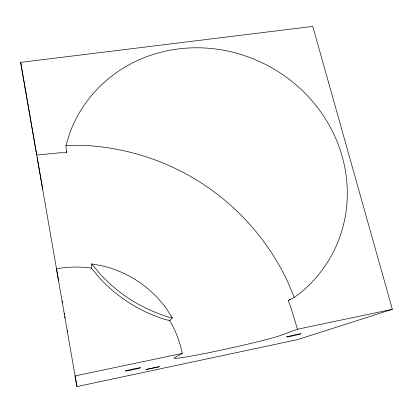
<?xml version="1.0" encoding="UTF-8"?>
<svg xmlns="http://www.w3.org/2000/svg" width="413" height="413" viewBox="0 0 413 413"><rect width="100%" height="100%" fill="white"/><g stroke="black" fill="none" stroke-linecap="round" stroke-linejoin="round"><path stroke-width="0.62" d="M91.428 268.14L91.748 263.912L101.846 265.735A118.526 114.324 -53.7 0 1 166.914 309.383L172.371 317.969L169.691 320.627L164.653 319.326A140.859 132.382 29 0 1 99.523 277.949L91.428 268.14L90.23 267.923A114.938 110.844 -54 0 0 56.467 268.817L58.507 280.535M169.691 320.627L170.399 321.737A114.938 110.844 -54 0 1 182.303 353.414L75.052 375.933L76.921 386.594L297.628 339.594L392.35 309.311L312.78 26.406L20.65 62.373L36.736 155.076L60.024 152.764L66.405 152.753L66.777 151.54M66.405 152.753L65.992 145.355L69.807 132.955A144.87 135.722 29 0 1 284.376 75.796A144.87 135.722 29 0 1 298.811 294.164L294.211 297.417L288.166 300.576L290.669 306.637L297.479 329.233L392.35 309.311M288.166 300.576L290.158 299.167M182.303 353.414L174.405 357.73A56.013 2.318 -12.4 0 0 217.305 350.931A56.013 2.318 -12.4 0 0 281.124 335.248L297.479 329.233M65.992 145.355L83.281 145.355A256.096 246.014 -54.4 0 1 287.587 281.454L294.211 297.417M172.371 317.969L167.182 316.626A144.87 135.722 29 0 1 100.085 274.01L91.748 263.912M62.079 301.077L62.327 302.522M20.65 62.373L42.647 189.118M64.196 313.297L64.433 314.665M64.774 316.647L65.037 318.149M67.18 330.498L67.422 331.897M76.921 386.594L37.155 157.456M146.264 369.408L145.872 369.552L159.428 366.677L146.264 369.408M289.787 336.487A7.496 0.274 -12.6 0 0 301.067 333.75A7.496 0.274 -12.6 0 0 290.427 335.862A7.496 0.274 -12.6 0 0 289.787 336.487M128.588 370.564A7.842 0.299 -12.1 0 0 140.601 367.761A7.842 0.299 -12.1 0 0 129.697 369.8A7.842 0.299 -12.1 0 0 128.588 370.564"/></g></svg>
